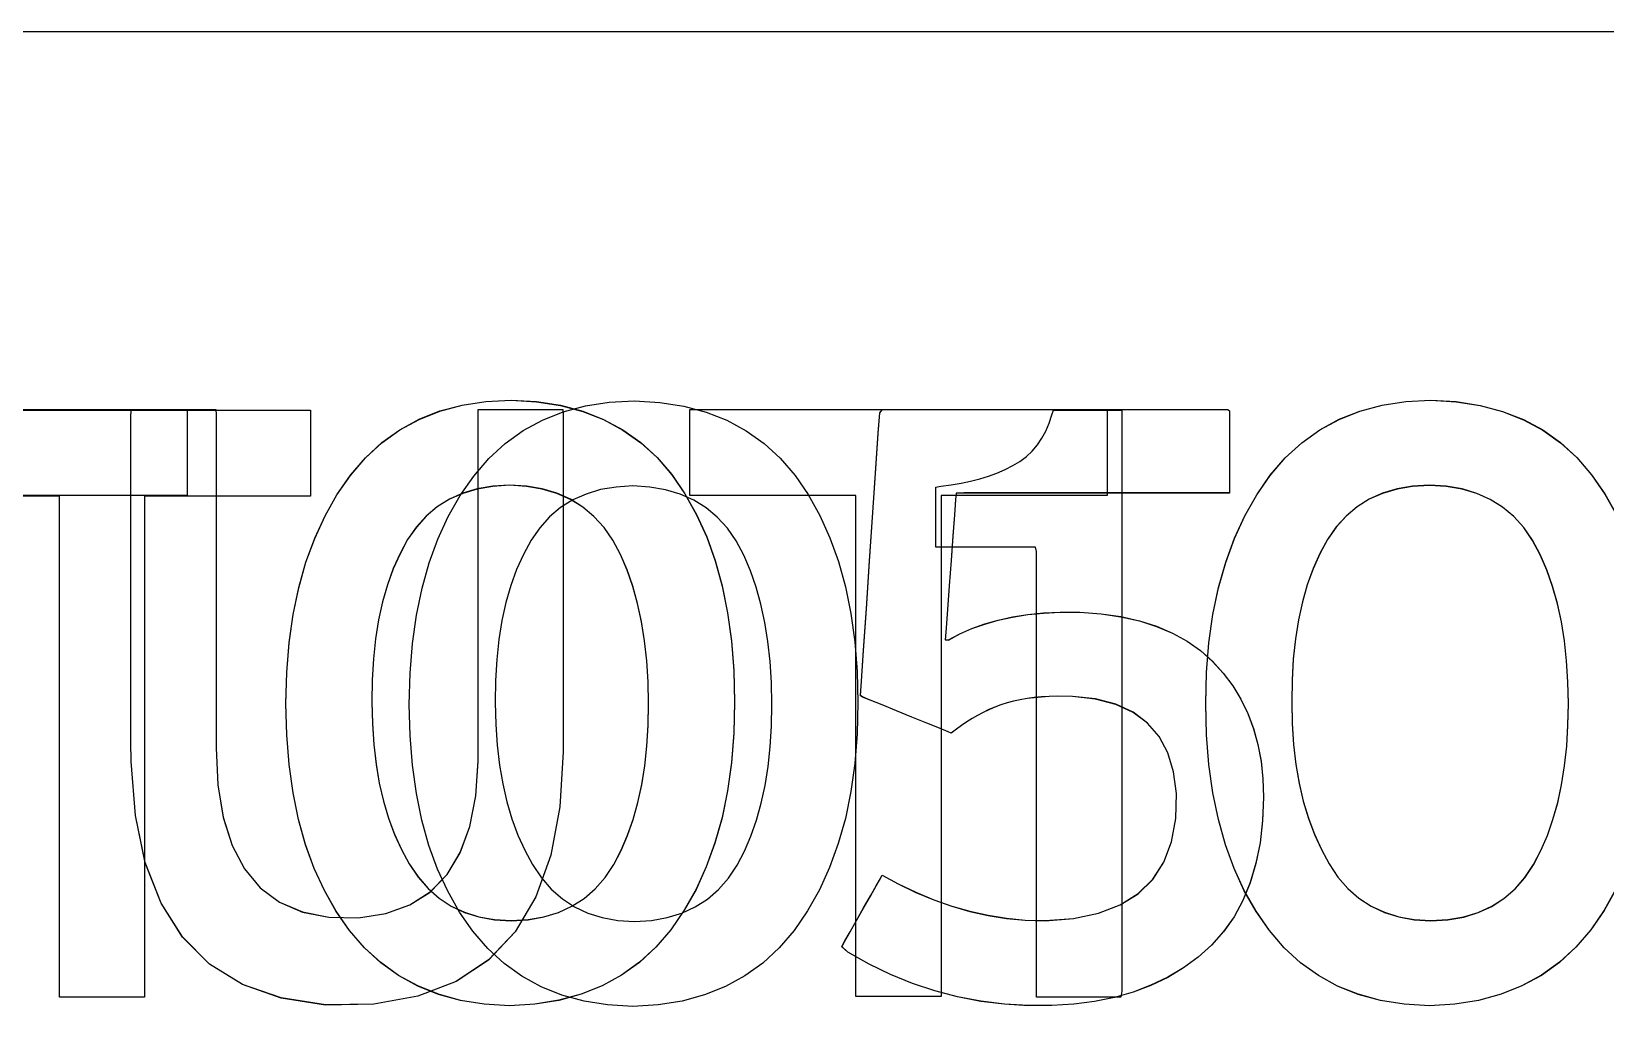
# Model space of a CAD drawing. Extents: x 1 to 47.7, y 0.2 to 35.
# Drawn here: x 29.4363 to 29.6969, y 12.1833 to 12.3447 of the extents above; entities that cross this region are included whole.
import ezdxf

# ---------------------------------------------------------------- set-up
doc = ezdxf.new("R2010")
doc.units = 0
doc.header["$MEASUREMENT"] = 0
for name, color, linetype in [('5_1___24__TARGET_LEDS___12', 7, 'CONTINUOUS'), ('6_2___8__INDEPENDENT_INPUT', 7, 'CONTINUOUS'), ('6_3___8__OPTOISO_INDEPENDE', 7, 'CONTINUOUS'), ('6_4___24__OPTOISO_INDEPEND', 7, 'CONTINUOUS'), ('6_5___8__INDEPENDENT_INPUT', 7, 'CONTINUOUS'), ('6_6___8__INDEPENDENT_INPUT', 7, 'CONTINUOUS'), ('6_7___8__OPTOISO_INDEPENDE', 7, 'CONTINUOUS'), ('6_8___8__OPTOISO_INDEPENDE', 7, 'CONTINUOUS'), ('8_0_____DWG', 7, 'CONTINUOUS')]:
    doc.layers.add(name, color=color, linetype=linetype)

msp = doc.modelspace()

# ---------------------------------------------------------------- linework, layer by layer
at = {"layer": '5_1___24__TARGET_LEDS___12'}
for points in [[(29.57312, 12.2336), (29.57299, 12.22845), (29.5726, 12.22354), (29.57195, 12.21887), (29.57104, 12.21444), (29.56987, 12.21025), (29.56844, 12.20629), (29.56675, 12.20258), (29.56479, 12.1991), (29.56258, 12.19587), (29.5601, 12.19299), (29.55738, 12.19048), (29.55442, 12.18834), (29.5512, 12.18658), (29.54774, 12.18519), (29.54403, 12.18418), (29.54007, 12.18354), (29.53586, 12.18328), (29.5317, 12.18354), (29.52779, 12.18417), (29.52412, 12.18518), (29.52069, 12.18655), (29.5175, 12.1883), (29.51456, 12.19041), (29.51186, 12.19289), (29.50941, 12.19575), (29.5072, 12.19893), (29.50525, 12.20236), (29.50356, 12.20603), (29.50213, 12.20996), (29.50096, 12.21413), (29.50005, 12.21856), (29.49939, 12.22323), (29.499, 12.22815), (29.49887, 12.23332), (29.49901, 12.23849), (29.4994, 12.24341), (29.50006, 12.24809), (29.50098, 12.25253), (29.50217, 12.25673), (29.50362, 12.26069), (29.50533, 12.26441), (29.50731, 12.26789), (29.50955, 12.27113), (29.51203, 12.27402), (29.51476, 12.27653), (29.51772, 12.27865), (29.52092, 12.2804), (29.52436, 12.28177), (29.52805, 12.28275), (29.53197, 12.28335), (29.53613, 12.28358), (29.54033, 12.28333), (29.54429, 12.28271), (29.54799, 12.28172), (29.55143, 12.28036), (29.55463, 12.27863), (29.55758, 12.27654), (29.56028, 12.27407), (29.56273, 12.27123), (29.56491, 12.26805), (29.56684, 12.26461), (29.5685, 12.26092), (29.56991, 12.25699), (29.57107, 12.2528), (29.57197, 12.24837), (29.57261, 12.24369), (29.57299, 12.23877)], [(29.6027, 12.18483), (29.6027, 12.18769), (29.6027, 12.19527), (29.6027, 12.20613), (29.6027, 12.21882), (29.6027, 12.23186), (29.6027, 12.24382), (29.6027, 12.25322), (29.6027, 12.25862), (29.60254, 12.25937), (29.60133, 12.25937), (29.59922, 12.25937), (29.59654, 12.25937), (29.59362, 12.25937), (29.59078, 12.25937), (29.58834, 12.25937), (29.58664, 12.25937), (29.58601, 12.25937), (29.58601, 12.25975), (29.58601, 12.26077), (29.58601, 12.26223), (29.58601, 12.26394), (29.58601, 12.2657), (29.58601, 12.26731), (29.58601, 12.26858), (29.58601, 12.2693), (29.58687, 12.26947), (29.58856, 12.26967), (29.59019, 12.26993), (29.59176, 12.27025), (29.59328, 12.27064), (29.59473, 12.2711), (29.59613, 12.27162), (29.59747, 12.27221), (29.59875, 12.27286), (29.59994, 12.27356), (29.60101, 12.27437), (29.60198, 12.27527), (29.60284, 12.27627), (29.60359, 12.27737), (29.60424, 12.27858), (29.60478, 12.27988), (29.60521, 12.28128), (29.6055, 12.28202), (29.60633, 12.28202), (29.60777, 12.28202), (29.6096, 12.28202), (29.61159, 12.28202), (29.61353, 12.28202), (29.6152, 12.28202), (29.61636, 12.28202), (29.61679, 12.28202), (29.61679, 12.2783), (29.61679, 12.26841), (29.61679, 12.25424), (29.61679, 12.23771), (29.61679, 12.2207), (29.61679, 12.20511), (29.61679, 12.19285), (29.61679, 12.1858), (29.61665, 12.18483), (29.61563, 12.18483), (29.61385, 12.18483), (29.61159, 12.18483), (29.60913, 12.18483), (29.60673, 12.18483), (29.60468, 12.18483), (29.60324, 12.18483)], [(29.55889, 12.23332), (29.55882, 12.23694), (29.5586, 12.24041), (29.55824, 12.24372), (29.55773, 12.24688), (29.55707, 12.24989), (29.55627, 12.25274), (29.55532, 12.25545), (29.55423, 12.258), (29.55297, 12.26037), (29.55151, 12.26248), (29.54985, 12.26431), (29.548, 12.26586), (29.54596, 12.26713), (29.54373, 12.26813), (29.5413, 12.26886), (29.53868, 12.26931), (29.53586, 12.26948), (29.53309, 12.26931), (29.53051, 12.26887), (29.52813, 12.26815), (29.52592, 12.26717), (29.52391, 12.26591), (29.52209, 12.26437), (29.52046, 12.26257), (29.51902, 12.26049), (29.51775, 12.25816), (29.51663, 12.25567), (29.51567, 12.25301), (29.51486, 12.25018), (29.5142, 12.24719), (29.51369, 12.24404), (29.51334, 12.24072), (29.51315, 12.23724), (29.5131, 12.2336), (29.51318, 12.22999), (29.51341, 12.22655), (29.51379, 12.22326), (29.51433, 12.22013), (29.51501, 12.21716), (29.51585, 12.21434), (29.51685, 12.21168), (29.51799, 12.20917), (29.51928, 12.20678), (29.52074, 12.2046), (29.52238, 12.20271), (29.52421, 12.20111), (29.52622, 12.19979), (29.52842, 12.19875), (29.53081, 12.19801), (29.53338, 12.19755), (29.53613, 12.19737), (29.53894, 12.19755), (29.54156, 12.198), (29.54398, 12.19874), (29.5462, 12.19976), (29.54822, 12.20106), (29.55005, 12.20264), (29.55168, 12.20451), (29.55312, 12.20666), (29.55435, 12.20902), (29.55542, 12.2115), (29.55634, 12.21414), (29.55712, 12.21693), (29.55776, 12.21989), (29.55825, 12.22301), (29.55861, 12.22629), (29.55882, 12.22973)]]:
    msp.add_lwpolyline(points, close=True, dxfattribs=at)
msp.add_lwpolyline([(29.45505, 12.26778), (29.45505, 12.18483), (29.44096, 12.18483), (29.44096, 12.26778), (29.41349, 12.26778), (29.41349, 12.28202), (29.48254, 12.28202), (29.48254, 12.26778), (29.45505, 12.26778)], dxfattribs=at)
at = {"layer": '6_2___8__INDEPENDENT_INPUT'}
for points in [[(29.55271, 12.2337), (29.55258, 12.22856), (29.55219, 12.22365), (29.55154, 12.21898), (29.55063, 12.21455), (29.54945, 12.21035), (29.54802, 12.2064), (29.54633, 12.20268), (29.54438, 12.19921), (29.54216, 12.19598), (29.53969, 12.19309), (29.53697, 12.19059), (29.534, 12.18845), (29.53079, 12.18669), (29.52733, 12.1853), (29.52362, 12.18429), (29.51966, 12.18365), (29.51545, 12.18338), (29.51129, 12.18365), (29.50737, 12.18428), (29.5037, 12.18529), (29.50027, 12.18666), (29.49709, 12.1884), (29.49414, 12.19052), (29.49145, 12.193), (29.48899, 12.19586), (29.48679, 12.19904), (29.48484, 12.20247), (29.48314, 12.20614), (29.48171, 12.21007), (29.48054, 12.21424), (29.47963, 12.21866), (29.47898, 12.22334), (29.47859, 12.22826), (29.47846, 12.23343), (29.47859, 12.23859), (29.47899, 12.24352), (29.47965, 12.2482), (29.48057, 12.25264), (29.48176, 12.25684), (29.48321, 12.2608), (29.48492, 12.26452), (29.4869, 12.268), (29.48914, 12.27123), (29.49162, 12.27413), (29.49434, 12.27663), (29.49731, 12.27876), (29.50051, 12.28051), (29.50395, 12.28188), (29.50763, 12.28286), (29.51156, 12.28346), (29.51572, 12.28368), (29.51992, 12.28344), (29.52387, 12.28282), (29.52757, 12.28183), (29.53102, 12.28047), (29.53422, 12.27874), (29.53717, 12.27664), (29.53987, 12.27418), (29.54231, 12.27134), (29.5445, 12.26816), (29.54642, 12.26472), (29.54809, 12.26103), (29.5495, 12.25709), (29.55065, 12.25291), (29.55155, 12.24848), (29.55219, 12.2438), (29.55258, 12.23888)], [(29.64026, 12.21794), (29.6401, 12.21405), (29.63968, 12.21039), (29.639, 12.20697), (29.63805, 12.20378), (29.63685, 12.20084), (29.63538, 12.19813), (29.63365, 12.19566), (29.63166, 12.19343), (29.62942, 12.19143), (29.62699, 12.18966), (29.62439, 12.18811), (29.62163, 12.18678), (29.61868, 12.18566), (29.61557, 12.18477), (29.61229, 12.1841), (29.60884, 12.18365), (29.60521, 12.18342), (29.60133, 12.18341), (29.59736, 12.18364), (29.59345, 12.18413), (29.58961, 12.18486), (29.58585, 12.18585), (29.58215, 12.18708), (29.57852, 12.18856), (29.57496, 12.19029), (29.57147, 12.19227), (29.57044, 12.19318), (29.57097, 12.19412), (29.57184, 12.19564), (29.57291, 12.19753), (29.57407, 12.19958), (29.57519, 12.20156), (29.57617, 12.20327), (29.57686, 12.20449), (29.57716, 12.20502), (29.57977, 12.2036), (29.58271, 12.20217), (29.58568, 12.20094), (29.58866, 12.19989), (29.59167, 12.19903), (29.59469, 12.19836), (29.59773, 12.19788), (29.60079, 12.19758), (29.60409, 12.19749), (29.6088, 12.19786), (29.61295, 12.19873), (29.61651, 12.20009), (29.61951, 12.20196), (29.62193, 12.20432), (29.62377, 12.20718), (29.62505, 12.21055), (29.62575, 12.21441), (29.62584, 12.21855), (29.62535, 12.22214), (29.62439, 12.22528), (29.62296, 12.22797), (29.62105, 12.2302), (29.61866, 12.23198), (29.6158, 12.23331), (29.61246, 12.23419), (29.60866, 12.23462), (29.60608, 12.23465), (29.60478, 12.23461), (29.60352, 12.23453), (29.6023, 12.23441), (29.60112, 12.23426), (29.59998, 12.23406), (29.59887, 12.23382), (29.5978, 12.23355), (29.59677, 12.23324), (29.59578, 12.23285), (29.59481, 12.23242), (29.59387, 12.23196), (29.59294, 12.23147), (29.59203, 12.23095), (29.59114, 12.2304), (29.59027, 12.22981), (29.58942, 12.22919), (29.58858, 12.22854), (29.58804, 12.22876), (29.5866, 12.22935), (29.58451, 12.2302), (29.58206, 12.2312), (29.5795, 12.23224), (29.57711, 12.23321), (29.57514, 12.23401), (29.57387, 12.23452), (29.57355, 12.23475), (29.57371, 12.23716), (29.57406, 12.24225), (29.57453, 12.24915), (29.57506, 12.25704), (29.57561, 12.26507), (29.57611, 12.2724), (29.5765, 12.27818), (29.57673, 12.28158), (29.5772, 12.28212), (29.58095, 12.28212), (29.58773, 12.28212), (29.5965, 12.28212), (29.60624, 12.28212), (29.61593, 12.28212), (29.62453, 12.28212), (29.63102, 12.28212), (29.63437, 12.28212), (29.63462, 12.2819), (29.63462, 12.28082), (29.63462, 12.27907), (29.63462, 12.2769), (29.63462, 12.27456), (29.63462, 12.27228), (29.63462, 12.27031), (29.63462, 12.26891), (29.63462, 12.2683), (29.63332, 12.2683), (29.62923, 12.2683), (29.62314, 12.2683), (29.61584, 12.2683), (29.60814, 12.2683), (29.60085, 12.2683), (29.59475, 12.2683), (29.59067, 12.2683), (29.58937, 12.26829), (29.58929, 12.26721), (29.5891, 12.2647), (29.58884, 12.26119), (29.58854, 12.25712), (29.58823, 12.25293), (29.58794, 12.24905), (29.58771, 12.24593), (29.58757, 12.244), (29.58813, 12.24396), (29.59, 12.24497), (29.592, 12.24586), (29.59412, 12.24662), (29.59636, 12.24726), (29.59873, 12.24778), (29.60122, 12.24817), (29.60384, 12.24844), (29.60658, 12.24859), (29.60987, 12.24857), (29.61337, 12.24831), (29.61664, 12.24783), (29.61971, 12.24714), (29.62256, 12.24623), (29.62519, 12.24511), (29.62762, 12.24377), (29.62983, 12.24221), (29.63183, 12.24044), (29.6336, 12.23848), (29.63516, 12.23638), (29.63651, 12.23415), (29.63766, 12.23178), (29.63859, 12.22928), (29.63932, 12.22665), (29.63984, 12.22388), (29.64015, 12.22098)], [(29.53848, 12.23343), (29.53841, 12.23705), (29.53819, 12.24051), (29.53782, 12.24383), (29.53732, 12.24699), (29.53666, 12.25), (29.53586, 12.25285), (29.53491, 12.25556), (29.53382, 12.25811), (29.53256, 12.26048), (29.5311, 12.26259), (29.52944, 12.26441), (29.52759, 12.26597), (29.52555, 12.26724), (29.52331, 12.26824), (29.52088, 12.26897), (29.51826, 12.26941), (29.51545, 12.26959), (29.51268, 12.26942), (29.5101, 12.26897), (29.50771, 12.26826), (29.50551, 12.26727), (29.5035, 12.26601), (29.50168, 12.26448), (29.50005, 12.26268), (29.4986, 12.2606), (29.49734, 12.25827), (29.49622, 12.25578), (29.49526, 12.25311), (29.49445, 12.25029), (29.49379, 12.2473), (29.49328, 12.24415), (29.49293, 12.24083), (29.49273, 12.23735), (29.49269, 12.2337), (29.49277, 12.2301), (29.493, 12.22666), (29.49338, 12.22337), (29.49391, 12.22024), (29.4946, 12.21726), (29.49544, 12.21445), (29.49643, 12.21178), (29.49758, 12.20928), (29.49887, 12.20689), (29.50033, 12.20471), (29.50197, 12.20282), (29.5038, 12.20121), (29.50581, 12.1999), (29.50801, 12.19886), (29.51039, 12.19812), (29.51296, 12.19766), (29.51572, 12.19748), (29.51853, 12.19766), (29.52115, 12.19811), (29.52357, 12.19885), (29.52579, 12.19987), (29.52781, 12.20117), (29.52964, 12.20275), (29.53127, 12.20462), (29.53271, 12.20677), (29.53394, 12.20913), (29.535, 12.21161), (29.53592, 12.21424), (29.53671, 12.21704), (29.53734, 12.22), (29.53784, 12.22312), (29.5382, 12.2264), (29.53841, 12.22983)]]:
    msp.add_lwpolyline(points, close=True, dxfattribs=at)
msp.add_lwpolyline([(29.43464, 12.26789), (29.43464, 12.18494), (29.42055, 12.18494), (29.42055, 12.26789), (29.39308, 12.26789), (29.39308, 12.28212), (29.46213, 12.28212), (29.46213, 12.26789), (29.43464, 12.26789)], dxfattribs=at)
at = {"layer": '6_3___8__OPTOISO_INDEPENDE'}
for points in [[(29.55271, 12.2337), (29.55258, 12.22856), (29.55219, 12.22365), (29.55154, 12.21898), (29.55063, 12.21455), (29.54945, 12.21035), (29.54802, 12.2064), (29.54633, 12.20268), (29.54438, 12.19921), (29.54216, 12.19598), (29.53969, 12.19309), (29.53697, 12.19059), (29.534, 12.18845), (29.53079, 12.18669), (29.52733, 12.1853), (29.52362, 12.18429), (29.51966, 12.18365), (29.51545, 12.18338), (29.51129, 12.18365), (29.50737, 12.18428), (29.5037, 12.18529), (29.50027, 12.18666), (29.49709, 12.1884), (29.49414, 12.19052), (29.49145, 12.193), (29.48899, 12.19586), (29.48679, 12.19904), (29.48484, 12.20247), (29.48314, 12.20614), (29.48171, 12.21007), (29.48054, 12.21424), (29.47963, 12.21866), (29.47898, 12.22334), (29.47859, 12.22826), (29.47846, 12.23343), (29.47859, 12.23859), (29.47899, 12.24352), (29.47965, 12.2482), (29.48057, 12.25264), (29.48176, 12.25684), (29.48321, 12.2608), (29.48492, 12.26452), (29.4869, 12.268), (29.48914, 12.27123), (29.49162, 12.27413), (29.49434, 12.27663), (29.49731, 12.27876), (29.50051, 12.28051), (29.50395, 12.28188), (29.50763, 12.28286), (29.51156, 12.28346), (29.51572, 12.28368), (29.51992, 12.28344), (29.52387, 12.28282), (29.52757, 12.28183), (29.53102, 12.28047), (29.53422, 12.27874), (29.53717, 12.27664), (29.53987, 12.27418), (29.54231, 12.27134), (29.5445, 12.26816), (29.54642, 12.26472), (29.54809, 12.26103), (29.5495, 12.25709), (29.55065, 12.25291), (29.55155, 12.24848), (29.55219, 12.2438), (29.55258, 12.23888)], [(29.64026, 12.21794), (29.6401, 12.21405), (29.63968, 12.21039), (29.639, 12.20697), (29.63805, 12.20378), (29.63685, 12.20084), (29.63538, 12.19813), (29.63365, 12.19566), (29.63166, 12.19343), (29.62942, 12.19143), (29.62699, 12.18966), (29.62439, 12.18811), (29.62163, 12.18678), (29.61868, 12.18566), (29.61557, 12.18477), (29.61229, 12.1841), (29.60884, 12.18365), (29.60521, 12.18342), (29.60133, 12.18341), (29.59736, 12.18364), (29.59345, 12.18413), (29.58961, 12.18486), (29.58585, 12.18585), (29.58215, 12.18708), (29.57852, 12.18856), (29.57496, 12.19029), (29.57147, 12.19227), (29.57044, 12.19318), (29.57097, 12.19412), (29.57184, 12.19564), (29.57291, 12.19753), (29.57407, 12.19958), (29.57519, 12.20156), (29.57617, 12.20327), (29.57686, 12.20449), (29.57716, 12.20502), (29.57977, 12.2036), (29.58271, 12.20217), (29.58568, 12.20094), (29.58866, 12.19989), (29.59167, 12.19903), (29.59469, 12.19836), (29.59773, 12.19788), (29.60079, 12.19758), (29.60409, 12.19749), (29.6088, 12.19786), (29.61295, 12.19873), (29.61651, 12.20009), (29.61951, 12.20196), (29.62193, 12.20432), (29.62377, 12.20718), (29.62505, 12.21055), (29.62575, 12.21441), (29.62584, 12.21855), (29.62535, 12.22214), (29.62439, 12.22528), (29.62296, 12.22797), (29.62105, 12.2302), (29.61866, 12.23198), (29.6158, 12.23331), (29.61246, 12.23419), (29.60866, 12.23462), (29.60608, 12.23465), (29.60478, 12.23461), (29.60352, 12.23453), (29.6023, 12.23441), (29.60112, 12.23426), (29.59998, 12.23406), (29.59887, 12.23382), (29.5978, 12.23355), (29.59677, 12.23324), (29.59578, 12.23285), (29.59481, 12.23242), (29.59387, 12.23196), (29.59294, 12.23147), (29.59203, 12.23095), (29.59114, 12.2304), (29.59027, 12.22981), (29.58942, 12.22919), (29.58858, 12.22854), (29.58804, 12.22876), (29.5866, 12.22935), (29.58451, 12.2302), (29.58206, 12.2312), (29.5795, 12.23224), (29.57711, 12.23321), (29.57514, 12.23401), (29.57387, 12.23452), (29.57355, 12.23475), (29.57371, 12.23716), (29.57406, 12.24225), (29.57453, 12.24915), (29.57506, 12.25704), (29.57561, 12.26507), (29.57611, 12.2724), (29.5765, 12.27818), (29.57673, 12.28158), (29.5772, 12.28212), (29.58095, 12.28212), (29.58773, 12.28212), (29.5965, 12.28212), (29.60624, 12.28212), (29.61593, 12.28212), (29.62453, 12.28212), (29.63102, 12.28212), (29.63437, 12.28212), (29.63462, 12.2819), (29.63462, 12.28082), (29.63462, 12.27907), (29.63462, 12.2769), (29.63462, 12.27456), (29.63462, 12.27228), (29.63462, 12.27031), (29.63462, 12.26891), (29.63462, 12.2683), (29.63332, 12.2683), (29.62923, 12.2683), (29.62314, 12.2683), (29.61584, 12.2683), (29.60814, 12.2683), (29.60085, 12.2683), (29.59475, 12.2683), (29.59067, 12.2683), (29.58937, 12.26829), (29.58929, 12.26721), (29.5891, 12.2647), (29.58884, 12.26119), (29.58854, 12.25712), (29.58823, 12.25293), (29.58794, 12.24905), (29.58771, 12.24593), (29.58757, 12.244), (29.58813, 12.24396), (29.59, 12.24497), (29.592, 12.24586), (29.59412, 12.24662), (29.59636, 12.24726), (29.59873, 12.24778), (29.60122, 12.24817), (29.60384, 12.24844), (29.60658, 12.24859), (29.60987, 12.24857), (29.61337, 12.24831), (29.61664, 12.24783), (29.61971, 12.24714), (29.62256, 12.24623), (29.62519, 12.24511), (29.62762, 12.24377), (29.62983, 12.24221), (29.63183, 12.24044), (29.6336, 12.23848), (29.63516, 12.23638), (29.63651, 12.23415), (29.63766, 12.23178), (29.63859, 12.22928), (29.63932, 12.22665), (29.63984, 12.22388), (29.64015, 12.22098)], [(29.53848, 12.23343), (29.53841, 12.23705), (29.53819, 12.24051), (29.53782, 12.24383), (29.53732, 12.24699), (29.53666, 12.25), (29.53586, 12.25285), (29.53491, 12.25556), (29.53382, 12.25811), (29.53256, 12.26048), (29.5311, 12.26259), (29.52944, 12.26441), (29.52759, 12.26597), (29.52555, 12.26724), (29.52331, 12.26824), (29.52088, 12.26897), (29.51826, 12.26941), (29.51545, 12.26959), (29.51268, 12.26942), (29.5101, 12.26897), (29.50771, 12.26826), (29.50551, 12.26727), (29.5035, 12.26601), (29.50168, 12.26448), (29.50005, 12.26268), (29.4986, 12.2606), (29.49734, 12.25827), (29.49622, 12.25578), (29.49526, 12.25311), (29.49445, 12.25029), (29.49379, 12.2473), (29.49328, 12.24415), (29.49293, 12.24083), (29.49273, 12.23735), (29.49269, 12.2337), (29.49277, 12.2301), (29.493, 12.22666), (29.49338, 12.22337), (29.49391, 12.22024), (29.4946, 12.21726), (29.49544, 12.21445), (29.49643, 12.21178), (29.49758, 12.20928), (29.49887, 12.20689), (29.50033, 12.20471), (29.50197, 12.20282), (29.5038, 12.20121), (29.50581, 12.1999), (29.50801, 12.19886), (29.51039, 12.19812), (29.51296, 12.19766), (29.51572, 12.19748), (29.51853, 12.19766), (29.52115, 12.19811), (29.52357, 12.19885), (29.52579, 12.19987), (29.52781, 12.20117), (29.52964, 12.20275), (29.53127, 12.20462), (29.53271, 12.20677), (29.53394, 12.20913), (29.535, 12.21161), (29.53592, 12.21424), (29.53671, 12.21704), (29.53734, 12.22), (29.53784, 12.22312), (29.5382, 12.2264), (29.53841, 12.22983)]]:
    msp.add_lwpolyline(points, close=True, dxfattribs=at)
msp.add_lwpolyline([(29.43464, 12.26789), (29.43464, 12.18494), (29.42055, 12.18494), (29.42055, 12.26789), (29.39308, 12.26789), (29.39308, 12.28212), (29.46213, 12.28212), (29.46213, 12.26789), (29.43464, 12.26789)], dxfattribs=at)
at = {"layer": '6_4___24__OPTOISO_INDEPEND'}
for points in [[(29.55271, 12.23372), (29.55258, 12.22858), (29.55219, 12.22367), (29.55154, 12.219), (29.55063, 12.21457), (29.54945, 12.21037), (29.54802, 12.20642), (29.54633, 12.2027), (29.54438, 12.19923), (29.54216, 12.196), (29.53969, 12.19311), (29.53697, 12.19061), (29.534, 12.18847), (29.53079, 12.18671), (29.52733, 12.18532), (29.52362, 12.18431), (29.51966, 12.18367), (29.51545, 12.1834), (29.51129, 12.18367), (29.50737, 12.1843), (29.5037, 12.18531), (29.50027, 12.18668), (29.49709, 12.18842), (29.49414, 12.19054), (29.49145, 12.19302), (29.48899, 12.19588), (29.48679, 12.19906), (29.48484, 12.20249), (29.48314, 12.20616), (29.48171, 12.21009), (29.48054, 12.21426), (29.47963, 12.21868), (29.47898, 12.22336), (29.47859, 12.22828), (29.47846, 12.23345), (29.47859, 12.23861), (29.47899, 12.24354), (29.47965, 12.24822), (29.48057, 12.25266), (29.48176, 12.25686), (29.48321, 12.26082), (29.48492, 12.26454), (29.4869, 12.26802), (29.48914, 12.27126), (29.49162, 12.27415), (29.49434, 12.27666), (29.49731, 12.27878), (29.50051, 12.28053), (29.50395, 12.2819), (29.50763, 12.28288), (29.51156, 12.28348), (29.51572, 12.2837), (29.51992, 12.28346), (29.52387, 12.28284), (29.52757, 12.28185), (29.53102, 12.28049), (29.53422, 12.27876), (29.53717, 12.27666), (29.53987, 12.2742), (29.54231, 12.27136), (29.5445, 12.26818), (29.54642, 12.26474), (29.54809, 12.26105), (29.5495, 12.25712), (29.55065, 12.25293), (29.55155, 12.2485), (29.55219, 12.24382), (29.55258, 12.2389)], [(29.64026, 12.21796), (29.6401, 12.21407), (29.63968, 12.21041), (29.639, 12.20699), (29.63805, 12.2038), (29.63685, 12.20086), (29.63538, 12.19815), (29.63365, 12.19568), (29.63166, 12.19345), (29.62942, 12.19145), (29.62699, 12.18968), (29.62439, 12.18813), (29.62163, 12.1868), (29.61868, 12.18568), (29.61557, 12.18479), (29.61229, 12.18412), (29.60884, 12.18367), (29.60521, 12.18344), (29.60133, 12.18343), (29.59736, 12.18366), (29.59345, 12.18415), (29.58961, 12.18488), (29.58585, 12.18587), (29.58215, 12.1871), (29.57852, 12.18858), (29.57496, 12.19031), (29.57147, 12.19229), (29.57044, 12.1932), (29.57097, 12.19414), (29.57184, 12.19566), (29.57291, 12.19755), (29.57407, 12.1996), (29.57519, 12.20158), (29.57617, 12.20329), (29.57686, 12.20451), (29.57716, 12.20504), (29.57977, 12.20362), (29.58271, 12.20219), (29.58568, 12.20096), (29.58866, 12.19991), (29.59167, 12.19905), (29.59469, 12.19838), (29.59773, 12.1979), (29.60079, 12.1976), (29.60409, 12.19751), (29.6088, 12.19788), (29.61295, 12.19875), (29.61651, 12.20011), (29.61951, 12.20198), (29.62193, 12.20434), (29.62377, 12.2072), (29.62505, 12.21057), (29.62575, 12.21443), (29.62584, 12.21858), (29.62535, 12.22216), (29.62439, 12.2253), (29.62296, 12.22799), (29.62105, 12.23022), (29.61866, 12.232), (29.6158, 12.23333), (29.61246, 12.23421), (29.60866, 12.23464), (29.60608, 12.23467), (29.60478, 12.23463), (29.60352, 12.23455), (29.6023, 12.23443), (29.60112, 12.23428), (29.59998, 12.23408), (29.59887, 12.23384), (29.5978, 12.23357), (29.59677, 12.23326), (29.59578, 12.23287), (29.59481, 12.23244), (29.59387, 12.23198), (29.59294, 12.23149), (29.59203, 12.23097), (29.59114, 12.23042), (29.59027, 12.22983), (29.58942, 12.22921), (29.58858, 12.22856), (29.58804, 12.22878), (29.5866, 12.22937), (29.58451, 12.23022), (29.58206, 12.23122), (29.5795, 12.23226), (29.57711, 12.23323), (29.57514, 12.23403), (29.57387, 12.23454), (29.57355, 12.23477), (29.57371, 12.23718), (29.57406, 12.24227), (29.57453, 12.24917), (29.57506, 12.25706), (29.57561, 12.26509), (29.57611, 12.27242), (29.5765, 12.2782), (29.57673, 12.2816), (29.5772, 12.28215), (29.58095, 12.28215), (29.58773, 12.28215), (29.5965, 12.28215), (29.60624, 12.28215), (29.61593, 12.28215), (29.62453, 12.28215), (29.63102, 12.28215), (29.63437, 12.28215), (29.63462, 12.28192), (29.63462, 12.28084), (29.63462, 12.27909), (29.63462, 12.27692), (29.63462, 12.27458), (29.63462, 12.2723), (29.63462, 12.27033), (29.63462, 12.26893), (29.63462, 12.26832), (29.63332, 12.26832), (29.62923, 12.26832), (29.62314, 12.26832), (29.61584, 12.26832), (29.60814, 12.26832), (29.60085, 12.26832), (29.59475, 12.26832), (29.59067, 12.26832), (29.58937, 12.26831), (29.58929, 12.26723), (29.5891, 12.26472), (29.58884, 12.26121), (29.58854, 12.25714), (29.58823, 12.25295), (29.58794, 12.24907), (29.58771, 12.24595), (29.58757, 12.24402), (29.58813, 12.24398), (29.59, 12.24499), (29.592, 12.24588), (29.59412, 12.24664), (29.59636, 12.24728), (29.59873, 12.2478), (29.60122, 12.24819), (29.60384, 12.24846), (29.60658, 12.24861), (29.60987, 12.24859), (29.61337, 12.24833), (29.61664, 12.24785), (29.61971, 12.24716), (29.62256, 12.24625), (29.62519, 12.24513), (29.62762, 12.24379), (29.62983, 12.24223), (29.63183, 12.24046), (29.6336, 12.2385), (29.63516, 12.2364), (29.63651, 12.23417), (29.63766, 12.2318), (29.63859, 12.2293), (29.63932, 12.22667), (29.63984, 12.2239), (29.64015, 12.221)], [(29.53848, 12.23345), (29.53841, 12.23707), (29.53819, 12.24053), (29.53782, 12.24385), (29.53732, 12.24701), (29.53666, 12.25002), (29.53586, 12.25287), (29.53491, 12.25558), (29.53382, 12.25813), (29.53256, 12.2605), (29.5311, 12.26261), (29.52944, 12.26444), (29.52759, 12.26599), (29.52555, 12.26727), (29.52331, 12.26827), (29.52088, 12.26899), (29.51826, 12.26944), (29.51545, 12.26961), (29.51268, 12.26944), (29.5101, 12.269), (29.50771, 12.26828), (29.50551, 12.2673), (29.5035, 12.26604), (29.50168, 12.2645), (29.50005, 12.2627), (29.4986, 12.26062), (29.49734, 12.25829), (29.49622, 12.25579), (29.49526, 12.25313), (29.49445, 12.25031), (29.49379, 12.24732), (29.49328, 12.24417), (29.49293, 12.24085), (29.49273, 12.23737), (29.49269, 12.23372), (29.49277, 12.23012), (29.493, 12.22668), (29.49338, 12.22339), (29.49391, 12.22026), (29.4946, 12.21729), (29.49544, 12.21447), (29.49643, 12.2118), (29.49758, 12.2093), (29.49887, 12.20691), (29.50033, 12.20473), (29.50197, 12.20284), (29.5038, 12.20123), (29.50581, 12.19992), (29.50801, 12.19888), (29.51039, 12.19814), (29.51296, 12.19768), (29.51572, 12.1975), (29.51853, 12.19768), (29.52115, 12.19813), (29.52357, 12.19887), (29.52579, 12.19989), (29.52781, 12.20119), (29.52964, 12.20277), (29.53127, 12.20464), (29.53271, 12.20679), (29.53394, 12.20915), (29.535, 12.21163), (29.53592, 12.21426), (29.53671, 12.21706), (29.53734, 12.22002), (29.53784, 12.22314), (29.5382, 12.22642), (29.53841, 12.22985)]]:
    msp.add_lwpolyline(points, close=True, dxfattribs=at)
msp.add_lwpolyline([(29.43464, 12.26791), (29.43464, 12.18496), (29.42055, 12.18496), (29.42055, 12.26791), (29.39308, 12.26791), (29.39308, 12.28215), (29.46213, 12.28215), (29.46213, 12.26791), (29.43464, 12.26791)], dxfattribs=at)
at = {"layer": '6_5___8__INDEPENDENT_INPUT'}
for points in [[(29.69858, 12.2027), (29.69663, 12.19922), (29.69441, 12.19599), (29.69194, 12.19311), (29.68922, 12.1906), (29.68625, 12.18847), (29.68303, 12.1867), (29.67957, 12.18532), (29.67586, 12.1843), (29.6719, 12.18366), (29.6677, 12.1834), (29.66354, 12.18366), (29.65962, 12.1843), (29.65594, 12.1853), (29.65251, 12.18667), (29.64933, 12.18842), (29.64639, 12.19053), (29.64369, 12.19302), (29.64123, 12.19587), (29.63902, 12.19905), (29.63707, 12.20248), (29.63538, 12.20616), (29.63395, 12.21008), (29.63278, 12.21425), (29.63187, 12.21868), (29.63122, 12.22335), (29.63083, 12.22827), (29.6307, 12.23345), (29.63083, 12.23861), (29.63123, 12.24353), (29.63189, 12.24821), (29.63281, 12.25265), (29.634, 12.25685), (29.63545, 12.26081), (29.63717, 12.26453), (29.63914, 12.26801), (29.64138, 12.27125), (29.64386, 12.27414), (29.64659, 12.27665), (29.64955, 12.27878), (29.65275, 12.28052), (29.65619, 12.28189), (29.65987, 12.28287), (29.66379, 12.28348), (29.66796, 12.2837), (29.67216, 12.28345), (29.67611, 12.28283), (29.67981, 12.28184), (29.68326, 12.28048), (29.68646, 12.27876), (29.68941, 12.27666), (29.69211, 12.27419), (29.69455, 12.27135), (29.69674, 12.26817), (29.69866, 12.26473)], [(29.58689, 12.2679), (29.58689, 12.18496), (29.57278, 12.18496), (29.57278, 12.2679), (29.54533, 12.2679), (29.54533, 12.28214), (29.61438, 12.28214), (29.61438, 12.2679), (29.58689, 12.2679)]]:
    msp.add_lwpolyline(points, dxfattribs=at)
for points in [[(29.52436, 12.22546), (29.5238, 12.21635), (29.52228, 12.20834), (29.5198, 12.20145), (29.51637, 12.19567), (29.51197, 12.191), (29.50661, 12.18744), (29.50029, 12.185), (29.49302, 12.18366), (29.48498, 12.18354), (29.47764, 12.18469), (29.47125, 12.18694), (29.46581, 12.19031), (29.46132, 12.1948), (29.45778, 12.20039), (29.45518, 12.2071), (29.45354, 12.21493), (29.45284, 12.22386), (29.45281, 12.22715), (29.45281, 12.23216), (29.45281, 12.23981), (29.45281, 12.24907), (29.45281, 12.25885), (29.45281, 12.26811), (29.45281, 12.27577), (29.45281, 12.28077), (29.45284, 12.28214), (29.45356, 12.28214), (29.45511, 12.28214), (29.45722, 12.28214), (29.45962, 12.28214), (29.46205, 12.28214), (29.46424, 12.28214), (29.46592, 12.28214), (29.46683, 12.28214), (29.46692, 12.28136), (29.46692, 12.27704), (29.46692, 12.26988), (29.46692, 12.26092), (29.46692, 12.25121), (29.46692, 12.24183), (29.46692, 12.23382), (29.46692, 12.22824), (29.46692, 12.22614), (29.46721, 12.22), (29.46808, 12.21461), (29.46954, 12.20997), (29.47158, 12.20608), (29.4742, 12.20295), (29.4774, 12.20057), (29.48119, 12.19894), (29.48556, 12.19807), (29.49045, 12.19798), (29.49501, 12.19868), (29.49898, 12.20011), (29.50235, 12.20227), (29.50512, 12.20515), (29.5073, 12.20876), (29.50888, 12.21309), (29.50986, 12.21816), (29.51025, 12.22395), (29.51025, 12.22658), (29.51025, 12.23163), (29.51025, 12.23937), (29.51025, 12.24872), (29.51025, 12.25861), (29.51025, 12.26796), (29.51025, 12.2757), (29.51025, 12.28075), (29.51028, 12.28214), (29.511, 12.28214), (29.51255, 12.28214), (29.51466, 12.28214), (29.51706, 12.28214), (29.51949, 12.28214), (29.52168, 12.28214), (29.52336, 12.28214), (29.52427, 12.28214), (29.52436, 12.28135), (29.52436, 12.27698), (29.52436, 12.26973), (29.52436, 12.26066), (29.52436, 12.25084), (29.52436, 12.24134), (29.52436, 12.23323), (29.52436, 12.22758)], [(29.69071, 12.23345), (29.69064, 12.23706), (29.69042, 12.24053), (29.69006, 12.24384), (29.68955, 12.247), (29.6889, 12.25001), (29.68809, 12.25287), (29.68715, 12.25557), (29.68605, 12.25812), (29.68479, 12.26049), (29.68333, 12.2626), (29.68168, 12.26443), (29.67983, 12.26598), (29.67779, 12.26726), (29.67556, 12.26826), (29.67313, 12.26898), (29.67051, 12.26943), (29.6677, 12.2696), (29.66493, 12.26943), (29.66235, 12.26899), (29.65996, 12.26827), (29.65776, 12.26729), (29.65574, 12.26603), (29.65392, 12.2645), (29.65229, 12.26269), (29.65085, 12.26062), (29.64958, 12.25829), (29.64846, 12.25579), (29.6475, 12.25313), (29.64669, 12.2503), (29.64603, 12.24731), (29.64553, 12.24416), (29.64518, 12.24084), (29.64498, 12.23736), (29.64494, 12.23372), (29.64501, 12.23012), (29.64524, 12.22667), (29.64562, 12.22338), (29.64616, 12.22025), (29.64684, 12.21728), (29.64768, 12.21446), (29.64868, 12.2118), (29.64983, 12.20929), (29.65112, 12.2069), (29.65257, 12.20472), (29.65421, 12.20283), (29.65604, 12.20123), (29.65805, 12.19991), (29.66025, 12.19888), (29.66263, 12.19813), (29.6652, 12.19767), (29.66796, 12.1975), (29.67077, 12.19767), (29.67338, 12.19812), (29.6758, 12.19886), (29.67802, 12.19988), (29.68005, 12.20118), (29.68188, 12.20277), (29.68351, 12.20463), (29.68494, 12.20678), (29.68617, 12.20914), (29.68724, 12.21162), (29.68816, 12.21426), (29.68894, 12.21706), (29.68958, 12.22001), (29.69008, 12.22313), (29.69043, 12.22641), (29.69064, 12.22985)]]:
    msp.add_lwpolyline(points, close=True, dxfattribs=at)
at = {"layer": '6_6___8__INDEPENDENT_INPUT'}
for points in [[(29.55271, 12.23371), (29.55258, 12.22856), (29.55219, 12.22366), (29.55154, 12.21899), (29.55063, 12.21455), (29.54945, 12.21036), (29.54802, 12.20641), (29.54633, 12.20269), (29.54438, 12.19921), (29.54216, 12.19598), (29.53969, 12.1931), (29.53697, 12.19059), (29.534, 12.18846), (29.53079, 12.1867), (29.52733, 12.18531), (29.52362, 12.1843), (29.51966, 12.18366), (29.51545, 12.18339), (29.51129, 12.18365), (29.50737, 12.18429), (29.5037, 12.18529), (29.50027, 12.18667), (29.49709, 12.18841), (29.49414, 12.19052), (29.49145, 12.19301), (29.48899, 12.19586), (29.48679, 12.19905), (29.48484, 12.20247), (29.48314, 12.20615), (29.48171, 12.21007), (29.48054, 12.21425), (29.47963, 12.21867), (29.47898, 12.22334), (29.47859, 12.22827), (29.47846, 12.23344), (29.47859, 12.2386), (29.47899, 12.24352), (29.47965, 12.2482), (29.48057, 12.25265), (29.48176, 12.25685), (29.48321, 12.26081), (29.48492, 12.26453), (29.4869, 12.268), (29.48914, 12.27124), (29.49162, 12.27413), (29.49434, 12.27664), (29.49731, 12.27877), (29.50051, 12.28052), (29.50395, 12.28188), (29.50763, 12.28287), (29.51156, 12.28347), (29.51572, 12.28369), (29.51992, 12.28344), (29.52387, 12.28282), (29.52757, 12.28183), (29.53102, 12.28048), (29.53422, 12.27875), (29.53717, 12.27665), (29.53987, 12.27418), (29.54231, 12.27135), (29.5445, 12.26816), (29.54642, 12.26472), (29.54809, 12.26104), (29.5495, 12.2571), (29.55065, 12.25292), (29.55155, 12.24849), (29.55219, 12.24381), (29.55258, 12.23888)], [(29.64026, 12.21795), (29.6401, 12.21405), (29.63968, 12.2104), (29.639, 12.20697), (29.63805, 12.20379), (29.63685, 12.20084), (29.63538, 12.19814), (29.63365, 12.19567), (29.63166, 12.19343), (29.62942, 12.19144), (29.62699, 12.18967), (29.62439, 12.18811), (29.62163, 12.18678), (29.61868, 12.18567), (29.61557, 12.18478), (29.61229, 12.18411), (29.60884, 12.18366), (29.60521, 12.18342), (29.60133, 12.18341), (29.59736, 12.18365), (29.59345, 12.18414), (29.58961, 12.18487), (29.58585, 12.18585), (29.58215, 12.18708), (29.57852, 12.18857), (29.57496, 12.1903), (29.57147, 12.19228), (29.57044, 12.19319), (29.57097, 12.19413), (29.57184, 12.19565), (29.57291, 12.19754), (29.57407, 12.19958), (29.57519, 12.20157), (29.57617, 12.20328), (29.57686, 12.2045), (29.57716, 12.20502), (29.57977, 12.20361), (29.58271, 12.20218), (29.58568, 12.20094), (29.58866, 12.19989), (29.59167, 12.19904), (29.59469, 12.19837), (29.59773, 12.19788), (29.60079, 12.19759), (29.60409, 12.1975), (29.6088, 12.19787), (29.61295, 12.19873), (29.61651, 12.2001), (29.61951, 12.20196), (29.62193, 12.20433), (29.62377, 12.20719), (29.62505, 12.21055), (29.62575, 12.21441), (29.62584, 12.21856), (29.62535, 12.22215), (29.62439, 12.22529), (29.62296, 12.22797), (29.62105, 12.23021), (29.61866, 12.23199), (29.6158, 12.23332), (29.61246, 12.2342), (29.60866, 12.23462), (29.60608, 12.23466), (29.60478, 12.23462), (29.60352, 12.23454), (29.6023, 12.23442), (29.60112, 12.23426), (29.59998, 12.23407), (29.59887, 12.23383), (29.5978, 12.23356), (29.59677, 12.23324), (29.59578, 12.23286), (29.59481, 12.23243), (29.59387, 12.23197), (29.59294, 12.23148), (29.59203, 12.23096), (29.59114, 12.2304), (29.59027, 12.22982), (29.58942, 12.2292), (29.58858, 12.22855), (29.58804, 12.22877), (29.5866, 12.22936), (29.58451, 12.2302), (29.58206, 12.2312), (29.5795, 12.23224), (29.57711, 12.23322), (29.57514, 12.23402), (29.57387, 12.23453), (29.57355, 12.23476), (29.57371, 12.23717), (29.57406, 12.24225), (29.57453, 12.24916), (29.57506, 12.25705), (29.57561, 12.26508), (29.57611, 12.2724), (29.5765, 12.27819), (29.57673, 12.28159), (29.5772, 12.28213), (29.58095, 12.28213), (29.58773, 12.28213), (29.5965, 12.28213), (29.60624, 12.28213), (29.61593, 12.28213), (29.62453, 12.28213), (29.63102, 12.28213), (29.63437, 12.28213), (29.63462, 12.2819), (29.63462, 12.28083), (29.63462, 12.27908), (29.63462, 12.27691), (29.63462, 12.27456), (29.63462, 12.27228), (29.63462, 12.27032), (29.63462, 12.26891), (29.63462, 12.26831), (29.63332, 12.2683), (29.62923, 12.2683), (29.62314, 12.2683), (29.61584, 12.2683), (29.60814, 12.2683), (29.60085, 12.2683), (29.59475, 12.2683), (29.59067, 12.2683), (29.58937, 12.26829), (29.58929, 12.26722), (29.5891, 12.2647), (29.58884, 12.2612), (29.58854, 12.25713), (29.58823, 12.25293), (29.58794, 12.24906), (29.58771, 12.24594), (29.58757, 12.24401), (29.58813, 12.24397), (29.59, 12.24498), (29.592, 12.24587), (29.59412, 12.24663), (29.59636, 12.24727), (29.59873, 12.24779), (29.60122, 12.24818), (29.60384, 12.24845), (29.60658, 12.2486), (29.60987, 12.24857), (29.61337, 12.24831), (29.61664, 12.24784), (29.61971, 12.24715), (29.62256, 12.24624), (29.62519, 12.24512), (29.62762, 12.24378), (29.62983, 12.24222), (29.63183, 12.24045), (29.6336, 12.23848), (29.63516, 12.23638), (29.63651, 12.23415), (29.63766, 12.23179), (29.63859, 12.22929), (29.63932, 12.22665), (29.63984, 12.22388), (29.64015, 12.22098)], [(29.53848, 12.23344), (29.53841, 12.23706), (29.53819, 12.24052), (29.53782, 12.24383), (29.53732, 12.24699), (29.53666, 12.25), (29.53586, 12.25286), (29.53491, 12.25556), (29.53382, 12.25811), (29.53256, 12.26049), (29.5311, 12.26259), (29.52944, 12.26442), (29.52759, 12.26598), (29.52555, 12.26725), (29.52331, 12.26825), (29.52088, 12.26898), (29.51826, 12.26942), (29.51545, 12.26959), (29.51268, 12.26942), (29.5101, 12.26898), (29.50771, 12.26827), (29.50551, 12.26728), (29.5035, 12.26602), (29.50168, 12.26449), (29.50005, 12.26269), (29.4986, 12.26061), (29.49734, 12.25828), (29.49622, 12.25578), (29.49526, 12.25312), (29.49445, 12.25029), (29.49379, 12.2473), (29.49328, 12.24415), (29.49293, 12.24084), (29.49273, 12.23735), (29.49269, 12.23371), (29.49277, 12.23011), (29.493, 12.22667), (29.49338, 12.22338), (29.49391, 12.22025), (29.4946, 12.21727), (29.49544, 12.21445), (29.49643, 12.21179), (29.49758, 12.20928), (29.49887, 12.20689), (29.50033, 12.20472), (29.50197, 12.20283), (29.5038, 12.20122), (29.50581, 12.1999), (29.50801, 12.19887), (29.51039, 12.19812), (29.51296, 12.19766), (29.51572, 12.19749), (29.51853, 12.19766), (29.52115, 12.19812), (29.52357, 12.19885), (29.52579, 12.19987), (29.52781, 12.20118), (29.52964, 12.20276), (29.53127, 12.20463), (29.53271, 12.20677), (29.53394, 12.20913), (29.535, 12.21161), (29.53592, 12.21425), (29.53671, 12.21705), (29.53734, 12.22001), (29.53784, 12.22312), (29.5382, 12.2264), (29.53841, 12.22984)]]:
    msp.add_lwpolyline(points, close=True, dxfattribs=at)
msp.add_lwpolyline([(29.43464, 12.2679), (29.43464, 12.18495), (29.42055, 12.18495), (29.42055, 12.2679), (29.39308, 12.2679), (29.39308, 12.28213), (29.46213, 12.28213), (29.46213, 12.2679), (29.43464, 12.2679)], dxfattribs=at)
at = {"layer": '6_7___8__OPTOISO_INDEPENDE'}
for points in [[(29.55271, 12.2337), (29.55258, 12.22856), (29.55219, 12.22365), (29.55154, 12.21898), (29.55063, 12.21455), (29.54945, 12.21035), (29.54802, 12.2064), (29.54633, 12.20268), (29.54438, 12.19921), (29.54216, 12.19598), (29.53969, 12.19309), (29.53697, 12.19059), (29.534, 12.18845), (29.53079, 12.18669), (29.52733, 12.1853), (29.52362, 12.18429), (29.51966, 12.18365), (29.51545, 12.18338), (29.51129, 12.18365), (29.50737, 12.18428), (29.5037, 12.18529), (29.50027, 12.18666), (29.49709, 12.1884), (29.49414, 12.19052), (29.49145, 12.193), (29.48899, 12.19586), (29.48679, 12.19904), (29.48484, 12.20247), (29.48314, 12.20614), (29.48171, 12.21007), (29.48054, 12.21424), (29.47963, 12.21866), (29.47898, 12.22334), (29.47859, 12.22826), (29.47846, 12.23343), (29.47859, 12.23859), (29.47899, 12.24352), (29.47965, 12.2482), (29.48057, 12.25264), (29.48176, 12.25684), (29.48321, 12.2608), (29.48492, 12.26452), (29.4869, 12.268), (29.48914, 12.27123), (29.49162, 12.27413), (29.49434, 12.27663), (29.49731, 12.27876), (29.50051, 12.28051), (29.50395, 12.28188), (29.50763, 12.28286), (29.51156, 12.28346), (29.51572, 12.28368), (29.51992, 12.28344), (29.52387, 12.28282), (29.52757, 12.28183), (29.53102, 12.28047), (29.53422, 12.27874), (29.53717, 12.27664), (29.53987, 12.27418), (29.54231, 12.27134), (29.5445, 12.26816), (29.54642, 12.26472), (29.54809, 12.26103), (29.5495, 12.25709), (29.55065, 12.25291), (29.55155, 12.24848), (29.55219, 12.2438), (29.55258, 12.23888)], [(29.64026, 12.21794), (29.6401, 12.21405), (29.63968, 12.21039), (29.639, 12.20697), (29.63805, 12.20378), (29.63685, 12.20084), (29.63538, 12.19813), (29.63365, 12.19566), (29.63166, 12.19343), (29.62942, 12.19143), (29.62699, 12.18966), (29.62439, 12.18811), (29.62163, 12.18678), (29.61868, 12.18566), (29.61557, 12.18477), (29.61229, 12.1841), (29.60884, 12.18365), (29.60521, 12.18342), (29.60133, 12.18341), (29.59736, 12.18364), (29.59345, 12.18413), (29.58961, 12.18486), (29.58585, 12.18585), (29.58215, 12.18708), (29.57852, 12.18856), (29.57496, 12.19029), (29.57147, 12.19227), (29.57044, 12.19318), (29.57097, 12.19412), (29.57184, 12.19564), (29.57291, 12.19753), (29.57407, 12.19958), (29.57519, 12.20156), (29.57617, 12.20327), (29.57686, 12.20449), (29.57716, 12.20502), (29.57977, 12.2036), (29.58271, 12.20217), (29.58568, 12.20094), (29.58866, 12.19989), (29.59167, 12.19903), (29.59469, 12.19836), (29.59773, 12.19788), (29.60079, 12.19758), (29.60409, 12.19749), (29.6088, 12.19786), (29.61295, 12.19873), (29.61651, 12.20009), (29.61951, 12.20196), (29.62193, 12.20432), (29.62377, 12.20718), (29.62505, 12.21055), (29.62575, 12.21441), (29.62584, 12.21855), (29.62535, 12.22214), (29.62439, 12.22528), (29.62296, 12.22797), (29.62105, 12.2302), (29.61866, 12.23198), (29.6158, 12.23331), (29.61246, 12.23419), (29.60866, 12.23462), (29.60608, 12.23465), (29.60478, 12.23461), (29.60352, 12.23453), (29.6023, 12.23441), (29.60112, 12.23426), (29.59998, 12.23406), (29.59887, 12.23382), (29.5978, 12.23355), (29.59677, 12.23324), (29.59578, 12.23285), (29.59481, 12.23242), (29.59387, 12.23196), (29.59294, 12.23147), (29.59203, 12.23095), (29.59114, 12.2304), (29.59027, 12.22981), (29.58942, 12.22919), (29.58858, 12.22854), (29.58804, 12.22876), (29.5866, 12.22935), (29.58451, 12.2302), (29.58206, 12.2312), (29.5795, 12.23224), (29.57711, 12.23321), (29.57514, 12.23401), (29.57387, 12.23452), (29.57355, 12.23475), (29.57371, 12.23716), (29.57406, 12.24225), (29.57453, 12.24915), (29.57506, 12.25704), (29.57561, 12.26507), (29.57611, 12.2724), (29.5765, 12.27818), (29.57673, 12.28158), (29.5772, 12.28212), (29.58095, 12.28212), (29.58773, 12.28212), (29.5965, 12.28212), (29.60624, 12.28212), (29.61593, 12.28212), (29.62453, 12.28212), (29.63102, 12.28212), (29.63437, 12.28212), (29.63462, 12.2819), (29.63462, 12.28082), (29.63462, 12.27907), (29.63462, 12.2769), (29.63462, 12.27456), (29.63462, 12.27228), (29.63462, 12.27031), (29.63462, 12.26891), (29.63462, 12.2683), (29.63332, 12.2683), (29.62923, 12.2683), (29.62314, 12.2683), (29.61584, 12.2683), (29.60814, 12.2683), (29.60085, 12.2683), (29.59475, 12.2683), (29.59067, 12.2683), (29.58937, 12.26829), (29.58929, 12.26721), (29.5891, 12.2647), (29.58884, 12.26119), (29.58854, 12.25712), (29.58823, 12.25293), (29.58794, 12.24905), (29.58771, 12.24593), (29.58757, 12.244), (29.58813, 12.24396), (29.59, 12.24497), (29.592, 12.24586), (29.59412, 12.24662), (29.59636, 12.24726), (29.59873, 12.24778), (29.60122, 12.24817), (29.60384, 12.24844), (29.60658, 12.24859), (29.60987, 12.24857), (29.61337, 12.24831), (29.61664, 12.24783), (29.61971, 12.24714), (29.62256, 12.24623), (29.62519, 12.24511), (29.62762, 12.24377), (29.62983, 12.24221), (29.63183, 12.24044), (29.6336, 12.23848), (29.63516, 12.23638), (29.63651, 12.23415), (29.63766, 12.23178), (29.63859, 12.22928), (29.63932, 12.22665), (29.63984, 12.22388), (29.64015, 12.22098)], [(29.53848, 12.23343), (29.53841, 12.23705), (29.53819, 12.24051), (29.53782, 12.24383), (29.53732, 12.24699), (29.53666, 12.25), (29.53586, 12.25285), (29.53491, 12.25556), (29.53382, 12.25811), (29.53256, 12.26048), (29.5311, 12.26259), (29.52944, 12.26441), (29.52759, 12.26597), (29.52555, 12.26724), (29.52331, 12.26824), (29.52088, 12.26897), (29.51826, 12.26941), (29.51545, 12.26959), (29.51268, 12.26942), (29.5101, 12.26897), (29.50771, 12.26826), (29.50551, 12.26727), (29.5035, 12.26601), (29.50168, 12.26448), (29.50005, 12.26268), (29.4986, 12.2606), (29.49734, 12.25827), (29.49622, 12.25578), (29.49526, 12.25311), (29.49445, 12.25029), (29.49379, 12.2473), (29.49328, 12.24415), (29.49293, 12.24083), (29.49273, 12.23735), (29.49269, 12.2337), (29.49277, 12.2301), (29.493, 12.22666), (29.49338, 12.22337), (29.49391, 12.22024), (29.4946, 12.21726), (29.49544, 12.21445), (29.49643, 12.21178), (29.49758, 12.20928), (29.49887, 12.20689), (29.50033, 12.20471), (29.50197, 12.20282), (29.5038, 12.20121), (29.50581, 12.1999), (29.50801, 12.19886), (29.51039, 12.19812), (29.51296, 12.19766), (29.51572, 12.19748), (29.51853, 12.19766), (29.52115, 12.19811), (29.52357, 12.19885), (29.52579, 12.19987), (29.52781, 12.20117), (29.52964, 12.20275), (29.53127, 12.20462), (29.53271, 12.20677), (29.53394, 12.20913), (29.535, 12.21161), (29.53592, 12.21424), (29.53671, 12.21704), (29.53734, 12.22), (29.53784, 12.22312), (29.5382, 12.2264), (29.53841, 12.22983)]]:
    msp.add_lwpolyline(points, close=True, dxfattribs=at)
msp.add_lwpolyline([(29.43464, 12.26789), (29.43464, 12.18494), (29.42055, 12.18494), (29.42055, 12.26789), (29.39308, 12.26789), (29.39308, 12.28212), (29.46213, 12.28212), (29.46213, 12.26789), (29.43464, 12.26789)], dxfattribs=at)
at = {"layer": '6_8___8__OPTOISO_INDEPENDE'}
for points in [[(29.69858, 12.20268), (29.69663, 12.1992), (29.69441, 12.19597), (29.69194, 12.19309), (29.68922, 12.19058), (29.68625, 12.18844), (29.68303, 12.18668), (29.67957, 12.1853), (29.67586, 12.18428), (29.6719, 12.18364), (29.6677, 12.18338), (29.66354, 12.18364), (29.65962, 12.18427), (29.65594, 12.18528), (29.65251, 12.18665), (29.64933, 12.1884), (29.64639, 12.19051), (29.64369, 12.19299), (29.64123, 12.19585), (29.63902, 12.19903), (29.63707, 12.20246), (29.63538, 12.20614), (29.63395, 12.21006), (29.63278, 12.21423), (29.63187, 12.21866), (29.63122, 12.22333), (29.63083, 12.22825), (29.6307, 12.23343), (29.63083, 12.23859), (29.63123, 12.24351), (29.63189, 12.24819), (29.63281, 12.25263), (29.634, 12.25683), (29.63545, 12.26079), (29.63717, 12.26451), (29.63914, 12.26799), (29.64138, 12.27123), (29.64386, 12.27412), (29.64659, 12.27663), (29.64955, 12.27876), (29.65275, 12.2805), (29.65619, 12.28187), (29.65987, 12.28285), (29.66379, 12.28346), (29.66796, 12.28368), (29.67216, 12.28343), (29.67611, 12.28281), (29.67981, 12.28182), (29.68326, 12.28046), (29.68646, 12.27874), (29.68941, 12.27664), (29.69211, 12.27417), (29.69455, 12.27133), (29.69674, 12.26815), (29.69866, 12.26471)], [(29.58689, 12.26788), (29.58689, 12.18494), (29.57278, 12.18494), (29.57278, 12.26788), (29.54533, 12.26788), (29.54533, 12.28212), (29.61438, 12.28212), (29.61438, 12.26788), (29.58689, 12.26788)]]:
    msp.add_lwpolyline(points, dxfattribs=at)
for points in [[(29.52436, 12.22544), (29.5238, 12.21633), (29.52228, 12.20832), (29.5198, 12.20143), (29.51637, 12.19565), (29.51197, 12.19098), (29.50661, 12.18742), (29.50029, 12.18498), (29.49302, 12.18364), (29.48498, 12.18352), (29.47764, 12.18467), (29.47125, 12.18692), (29.46581, 12.19029), (29.46132, 12.19478), (29.45778, 12.20037), (29.45518, 12.20708), (29.45354, 12.2149), (29.45284, 12.22384), (29.45281, 12.22713), (29.45281, 12.23214), (29.45281, 12.23979), (29.45281, 12.24905), (29.45281, 12.25883), (29.45281, 12.26809), (29.45281, 12.27575), (29.45281, 12.28075), (29.45284, 12.28212), (29.45356, 12.28212), (29.45511, 12.28212), (29.45722, 12.28212), (29.45962, 12.28212), (29.46205, 12.28212), (29.46424, 12.28212), (29.46592, 12.28212), (29.46683, 12.28212), (29.46692, 12.28134), (29.46692, 12.27702), (29.46692, 12.26986), (29.46692, 12.2609), (29.46692, 12.25119), (29.46692, 12.24181), (29.46692, 12.2338), (29.46692, 12.22822), (29.46692, 12.22612), (29.46721, 12.21998), (29.46808, 12.21459), (29.46954, 12.20995), (29.47158, 12.20606), (29.4742, 12.20293), (29.4774, 12.20055), (29.48119, 12.19892), (29.48556, 12.19805), (29.49045, 12.19796), (29.49501, 12.19866), (29.49898, 12.20009), (29.50235, 12.20224), (29.50512, 12.20513), (29.5073, 12.20874), (29.50888, 12.21307), (29.50986, 12.21814), (29.51025, 12.22393), (29.51025, 12.22656), (29.51025, 12.23161), (29.51025, 12.23935), (29.51025, 12.2487), (29.51025, 12.25859), (29.51025, 12.26794), (29.51025, 12.27568), (29.51025, 12.28073), (29.51028, 12.28212), (29.511, 12.28212), (29.51255, 12.28212), (29.51466, 12.28212), (29.51706, 12.28212), (29.51949, 12.28212), (29.52168, 12.28212), (29.52336, 12.28212), (29.52427, 12.28212), (29.52436, 12.28133), (29.52436, 12.27696), (29.52436, 12.26971), (29.52436, 12.26064), (29.52436, 12.25082), (29.52436, 12.24132), (29.52436, 12.23321), (29.52436, 12.22756)], [(29.69071, 12.23343), (29.69064, 12.23704), (29.69042, 12.24051), (29.69006, 12.24382), (29.68955, 12.24698), (29.6889, 12.24999), (29.68809, 12.25285), (29.68715, 12.25555), (29.68605, 12.2581), (29.68479, 12.26047), (29.68333, 12.26258), (29.68168, 12.26441), (29.67983, 12.26596), (29.67779, 12.26724), (29.67556, 12.26824), (29.67313, 12.26896), (29.67051, 12.26941), (29.6677, 12.26958), (29.66493, 12.26941), (29.66235, 12.26897), (29.65996, 12.26826), (29.65776, 12.26727), (29.65574, 12.26601), (29.65392, 12.26448), (29.65229, 12.26267), (29.65085, 12.26059), (29.64958, 12.25827), (29.64846, 12.25577), (29.6475, 12.2531), (29.64669, 12.25028), (29.64603, 12.24729), (29.64553, 12.24414), (29.64518, 12.24082), (29.64498, 12.23734), (29.64494, 12.2337), (29.64501, 12.2301), (29.64524, 12.22665), (29.64562, 12.22336), (29.64616, 12.22023), (29.64684, 12.21726), (29.64768, 12.21444), (29.64868, 12.21178), (29.64983, 12.20927), (29.65112, 12.20688), (29.65257, 12.2047), (29.65421, 12.20281), (29.65604, 12.20121), (29.65805, 12.19989), (29.66025, 12.19886), (29.66263, 12.19811), (29.6652, 12.19765), (29.66796, 12.19748), (29.67077, 12.19765), (29.67338, 12.1981), (29.6758, 12.19884), (29.67802, 12.19986), (29.68005, 12.20116), (29.68188, 12.20275), (29.68351, 12.20461), (29.68494, 12.20676), (29.68617, 12.20912), (29.68724, 12.2116), (29.68816, 12.21424), (29.68894, 12.21703), (29.68958, 12.21999), (29.69008, 12.22311), (29.69043, 12.22639), (29.69064, 12.22983)]]:
    msp.add_lwpolyline(points, close=True, dxfattribs=at)
at = {"layer": '8_0_____DWG'}
msp.add_lwpolyline([(29.0398, 12.34475), (29.11488, 12.34475), (29.19069, 12.34475), (29.26722, 12.34475), (29.34445, 12.34475), (29.42236, 12.34475), (29.50096, 12.34475), (29.58023, 12.34475), (29.66015, 12.34475), (29.74071, 12.34475), (29.82191, 12.34475), (29.90373, 12.34475), (29.98615, 12.34475), (30.06917, 12.34475), (30.15277, 12.34475), (30.23695, 12.34475), (30.32168, 12.34475), (30.49278, 12.34475)], dxfattribs=at)

doc.saveas('drawing.dxf')
